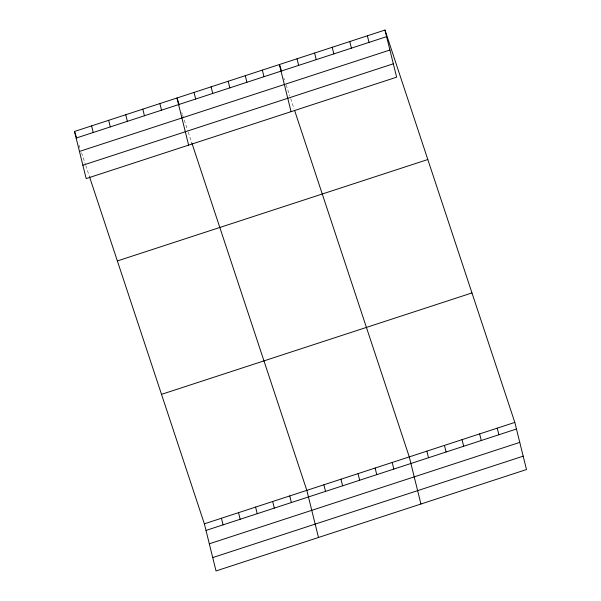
<?xml version="1.0" encoding="UTF-8"?>
<svg xmlns="http://www.w3.org/2000/svg" width="601" height="601" viewBox="0 0 601 601"><rect width="100%" height="100%" fill="white"/><g stroke="black" fill="none" stroke-linecap="round" stroke-linejoin="round"><path stroke-width="0.45" stroke-dasharray="3 2.25" d="M283.927 78.16L284.491 79.865M286.181 84.974L289.847 96.047M290.689 98.602L294.077 108.826M181.757 112.477L182.321 114.182M182.599 115.031L187.677 130.364M188.241 132.07L191.907 143.143M79.024 145.096L79.865 147.651M81.556 152.759L85.222 163.833M85.785 165.538L89.173 175.762"/><path stroke-width="0.9" d="M384.971 30.05L396.63 77.176L86.176 178.587L74.509 131.461L384.971 30.05L514.824 422.413L526.491 469.539L216.029 570.95L204.37 523.824L89.451 176.611M76.147 138.065L386.601 36.653M79.452 151.437L389.914 50.026M82.863 165.215L393.324 63.804M117.36 260.947L427.822 159.528M161.519 394.346L471.973 292.935M204.37 523.824L514.824 422.413M206 530.428L516.462 429.016M209.313 543.8L519.767 442.389M212.724 557.578L523.178 456.167M281.666 71.346L279.412 64.532L291.079 111.658M294.64 110.531L409.273 456.888L420.933 504.014M179.218 104.814L176.964 98.001L188.624 145.126M191.907 143.143L306.818 490.356L318.485 537.482M74.509 131.461L76.763 138.283M497.237 428.16L498.868 434.763M479.643 433.907L481.273 440.51M367.376 35.797L369.014 42.401M462.049 439.654L463.687 446.25M349.782 41.544L351.42 48.148M444.455 445.394L446.092 451.997M332.195 47.291L333.825 53.895M426.86 451.141L428.498 457.744M314.601 53.038L316.231 59.642M297.007 58.785L298.637 65.389M392.198 462.469L393.828 469.073M375.122 468.044L376.752 474.647M262.337 70.107L263.974 76.71M358.046 473.626L359.676 480.229M245.261 75.688L246.898 82.292M340.97 479.2L342.608 485.803M228.185 81.263L229.822 87.866M323.894 484.782L325.532 491.385M211.116 86.844L212.746 93.448M194.04 92.419L195.671 99.022M289.742 495.938L291.38 502.541M272.666 501.512L274.304 508.115M159.889 103.575L161.519 110.178M255.59 507.094L257.228 513.697M142.813 109.157L144.443 115.76M238.522 512.668L240.152 519.272M125.737 114.731L127.374 121.334M221.446 518.25L223.076 524.853M108.661 120.313L110.299 126.909M91.585 125.887L93.223 132.49"/></g></svg>
